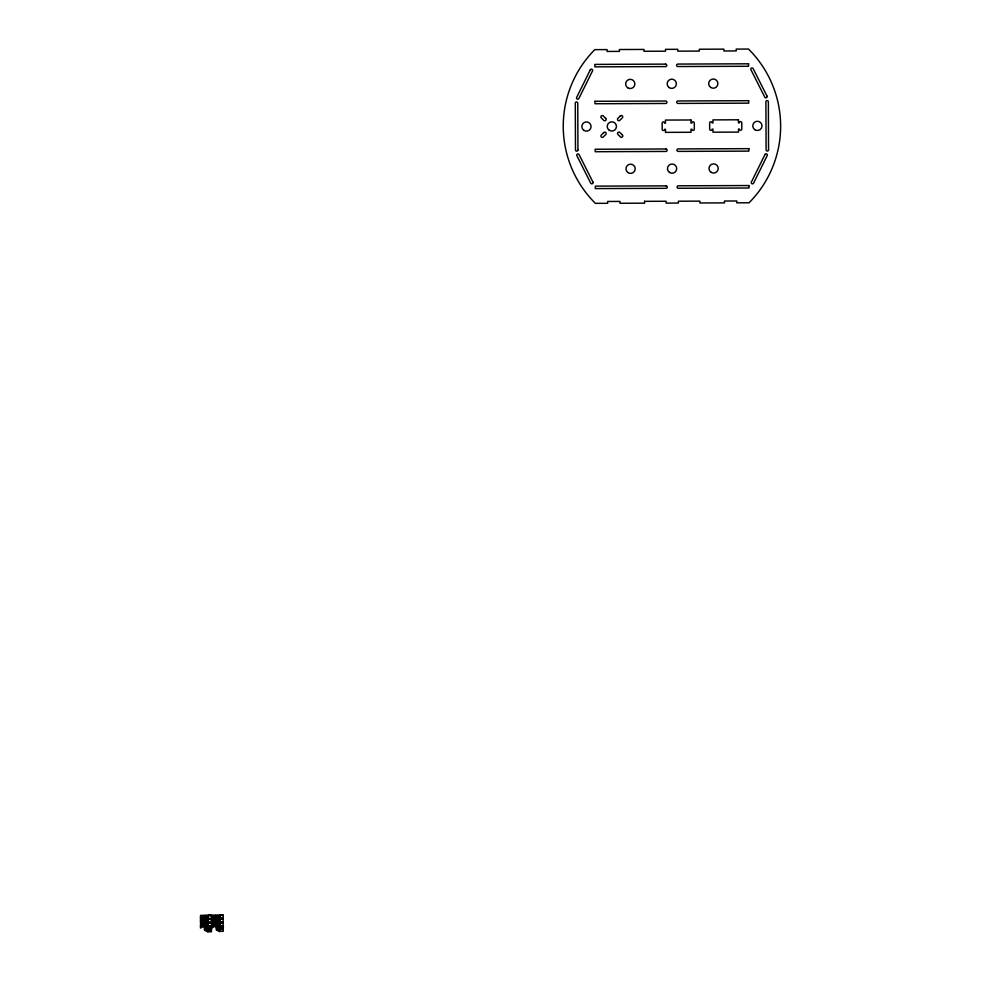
<?xml version="1.0" encoding="UTF-8"?>
<svg xmlns="http://www.w3.org/2000/svg" width="981" height="981" viewBox="0 0 981 981"><rect width="100%" height="100%" fill="white"/><g stroke="black" fill="none" stroke-linecap="round" stroke-linejoin="round"><path stroke-width="1.47" d="M644.554 201.338L666.074 201.252L666.074 203.104L678.374 203.055L678.374 201.215L699.894 201.13L699.894 202.981L724.493 202.883L724.481 201.044L736.78 200.982L736.78 202.822L749.079 202.773A108.683 108.683 0 0 0 748.491 49.05L736.191 49.099L736.204 50.938L723.904 50.975L723.892 49.136L699.306 49.234L699.306 51.073L677.797 51.159L677.785 49.308L665.486 49.357L665.498 51.196L643.977 51.282L643.965 49.442L619.379 49.528L619.379 51.38L607.092 51.441L607.08 49.59L594.78 49.639A108.683 108.683 0 0 0 595.381 203.349L607.668 203.3L607.668 201.461L619.967 201.424L619.967 203.263L644.566 203.177L644.554 201.326M212.852 915.776L213.085 915.69M213.76 915.69L213.907 916.34M216.789 915.714L216.789 918.449L219.388 917.64L219.229 915.028L216.127 915.028L216.691 918.449M217.757 915.714L217.757 918.29M218.42 915.714L218.42 918.449M202.233 915.911L202.074 916.573M214.716 916.34L214.569 915.69M201.264 916.573L201.412 915.911M203.042 916.573L202.895 915.911M213.76 916.99L213.907 917.64M214.716 916.99L214.716 917.64M201.264 917.223L201.412 917.873M202.074 917.223L202.233 917.873M203.042 917.223L202.895 917.873M205.017 918.449L204.453 915.187L207.555 915.187L207.555 918.449L205.017 918.608L205.115 915.862L205.262 918.608M213.76 919.369L213.907 920.019M214.716 919.369L214.569 920.019M216.789 919.442L216.691 922.017M217.757 919.442L217.757 922.017M218.567 919.442L218.567 922.177M201.412 919.589L201.264 920.239M202.074 919.589L202.221 920.239M203.042 919.589L202.895 920.239M213.76 920.668L213.907 921.318M214.569 920.668L214.716 921.318M201.412 920.889L201.264 921.551M202.221 920.889L202.074 921.551M202.895 920.889L203.042 921.551M205.017 922.177L204.453 918.915L207.555 918.915L207.555 922.177L205.017 922.336L205.115 919.589L205.262 922.336M216.789 923.219L216.789 925.954L219.388 925.144L219.229 922.532L216.127 922.532L216.691 925.954M217.757 923.219L217.757 925.794M218.567 923.219L218.567 925.954M205.017 925.954L204.453 922.692L207.555 922.692L207.555 925.954L205.017 926.113L205.115 923.366L205.262 926.113M209.161 927.131L209.014 927.781M209.836 927.131L209.983 927.781M210.792 927.131L210.645 927.781M209.014 928.443L209.161 929.093M209.983 928.443L209.836 929.093M210.792 928.443L210.645 929.093M222.515 914.832L222.515 915.494L222.368 914.832M222.515 918.559L222.515 919.222L222.368 918.559M222.515 922.336L222.515 922.998L222.368 922.336M221.706 914.832L221.706 915.494L221.547 914.832M221.706 918.559L221.706 919.222L221.547 918.559M221.706 922.336L221.706 922.998L221.547 922.336M220.884 914.832L220.884 915.494L220.737 914.832M220.884 918.559L220.884 919.222L220.737 918.559M220.884 922.336L220.884 922.998L220.737 922.336M213.085 917.64L213.085 916.99L212.938 917.64M210.768 915.126L210.768 915.8L210.621 915.126M210.768 918.854L210.768 919.528L210.621 918.854M210.768 922.63L210.768 923.305L210.621 922.63M209.946 915.126L209.946 915.8L209.799 915.126M209.946 918.854L209.946 919.528L209.799 918.854M209.946 922.63L209.946 923.305L209.799 922.63M209.137 915.126L209.137 915.8L208.99 915.126M209.137 918.854L209.137 919.528L208.99 918.854M209.137 922.63L209.137 923.305L208.99 922.63M206.991 929.816L206.329 929.963M206.893 918.608L206.893 915.862L206.733 918.608M206.893 922.336L206.893 919.589L206.733 922.336M206.893 926.113L206.893 923.366L206.733 926.113M206.071 918.449L206.071 915.862L205.924 918.449M206.071 922.177L206.071 919.589L205.924 922.177M206.071 925.954L206.071 923.366L205.924 925.954M205.679 929.816L205.029 929.963M200.48 925.966L200.48 928.112L203.741 926.223L203.741 922.716L200.639 922.716L200.48 925.966M200.443 917.21L200.602 918.449L203.705 918.449L203.705 915.347L200.602 915.347L200.443 917.21M204.293 927.204L204.453 930.062L207.714 931.95L207.555 926.555L204.293 927.204M208.193 930.38L208.352 931.791L211.455 931.791L211.614 926.481L208.193 926.481L208.193 930.38M208.168 924.58L208.328 925.892L211.43 925.892L211.43 922.63L208.328 922.63L208.168 924.58M208.168 920.803L208.328 922.115L211.43 922.115L211.43 918.854L208.328 918.854L208.168 920.803M208.168 917.076L208.328 918.388L211.43 918.388L211.43 915.126L208.328 915.126L208.168 917.076M212.166 925.745L212.166 927.879L215.428 926.003L215.428 922.483L212.325 922.483L212.166 925.745M212.117 916.99L212.276 918.216L215.379 918.216L215.379 915.114L212.276 915.114L212.117 916.99M216.041 926.91L216.2 929.767L219.462 931.656L219.303 926.26L216.041 926.91M215.967 919.393L216.127 922.017L219.229 922.017L219.229 918.756L215.967 919.393M219.94 929.951L220.1 931.349L223.202 931.349L223.361 926.039L219.94 926.039L219.94 929.951M219.916 924.286L220.075 925.598L223.178 925.598L223.178 922.336L220.075 922.336L219.916 924.286M219.916 920.509L220.075 921.821L223.178 921.821L223.178 918.559L220.075 918.559L219.916 920.509M219.916 916.781L220.075 918.093L223.178 918.093L223.178 914.832L220.075 914.832L219.916 916.781M594.976 101.288L594.976 103.741L665.694 103.471A1.226 1.226 0 0 0 666.921 102.245A1.226 1.226 0 0 0 665.682 101.018L594.976 101.288M590.292 69.859L576.656 97.413A1.226 1.226 0 0 0 577.22 99.056A1.226 1.226 0 0 0 578.864 98.505L592.499 70.951A1.226 1.226 0 0 0 591.935 69.295A1.226 1.226 0 0 0 590.292 69.859M764.996 154.52L751.372 182.074A1.226 1.226 0 0 0 751.924 183.717A1.226 1.226 0 0 0 753.58 183.153L767.203 155.599A1.226 1.226 0 0 0 766.652 153.956A1.226 1.226 0 0 0 764.996 154.52M603.806 132.558L601.353 135.022A1.386 1.386 0 0 0 601.365 136.984A1.386 1.386 0 0 0 603.327 136.972L605.768 134.507A1.386 1.386 0 0 0 605.768 132.545A1.386 1.386 0 0 0 603.806 132.558M620.348 115.893L617.895 118.358A1.386 1.386 0 0 0 617.907 120.32A1.386 1.386 0 0 0 619.857 120.307L622.31 117.843A1.386 1.386 0 0 0 622.297 115.881A1.386 1.386 0 0 0 620.348 115.893M665.535 64.121L594.842 64.403L594.829 66.855L665.547 66.585A1.226 1.226 0 0 0 666.773 65.347A1.226 1.226 0 0 0 665.535 64.121M748.552 63.802L677.834 64.084A1.226 1.226 0 0 0 676.608 65.31A1.226 1.226 0 0 0 677.846 66.536L748.552 66.267L748.552 63.802M748.687 100.7L677.981 100.969A1.226 1.226 0 0 0 676.755 102.208A1.226 1.226 0 0 0 677.981 103.422L748.699 103.152L748.687 100.7M690.967 119.976L665.449 120.074L665.461 123.152L664.615 123.152A1.226 1.226 0 0 0 663.389 121.926A1.226 1.226 0 0 0 662.163 123.165L662.187 129.308A1.226 1.226 0 0 0 663.414 130.534A1.226 1.226 0 0 0 664.64 129.296L665.486 129.296L665.498 132.374L691.016 132.276L691.004 129.198L691.85 129.198A1.226 1.226 0 0 0 693.089 130.424A1.226 1.226 0 0 0 694.315 129.185L694.29 123.042A1.226 1.226 0 0 0 693.052 121.816A1.226 1.226 0 0 0 691.826 123.054L690.98 123.054L690.967 119.976M738.46 119.792L712.942 119.89L712.954 122.968L712.108 122.968A1.226 1.226 0 0 0 710.869 121.742A1.226 1.226 0 0 0 709.643 122.981L709.668 129.124A1.226 1.226 0 0 0 710.906 130.35A1.226 1.226 0 0 0 712.132 129.124L712.979 129.112L712.991 132.19L738.509 132.092L738.497 129.014L739.343 129.014A1.226 1.226 0 0 0 740.569 130.24A1.226 1.226 0 0 0 741.795 129.002L741.771 122.858A1.226 1.226 0 0 0 740.545 121.632A1.226 1.226 0 0 0 739.318 122.87L738.472 122.87L738.46 119.792M665.878 148.977L595.185 149.247L595.173 151.712L665.891 151.442A1.226 1.226 0 0 0 667.117 150.203A1.226 1.226 0 0 0 665.878 148.977M748.883 148.658L678.178 148.928A1.226 1.226 0 0 0 676.951 150.167A1.226 1.226 0 0 0 678.19 151.393L748.895 151.123L748.883 148.658M666.025 185.863L595.32 186.132L595.32 188.597L666.025 188.315A1.226 1.226 0 0 0 667.252 187.089A1.226 1.226 0 0 0 666.025 185.863M749.03 185.544L678.312 185.814A1.226 1.226 0 0 0 677.098 187.052A1.226 1.226 0 0 0 678.325 188.278L749.043 187.996L749.03 185.544M214.814 915.776L214.152 915.923L214.814 915.776M201.828 916.009L201.179 916.156L201.828 916.009M203.128 916.009L202.478 916.156L203.128 916.009M213.502 916.585L212.852 916.745L213.502 916.585M214.814 916.585L214.152 916.745L214.814 916.585M201.828 916.818L201.179 916.965L201.828 916.818M203.128 916.818L202.478 916.965L203.128 916.818M213.502 917.407L212.852 917.554L213.502 917.407M214.814 917.407L214.152 917.554L214.814 917.407M201.828 917.627L201.179 917.787L201.828 917.627M203.128 917.627L202.478 917.787L203.128 917.627M215.538 918.707L212.117 918.707L212.117 922.128L215.538 922.128L215.538 918.707M203.864 918.939L200.443 918.939L200.443 922.361L203.864 922.361L203.864 918.939M213.085 919.369L212.938 920.019L213.085 919.369M213.085 920.668L212.938 921.318L213.085 920.668M213.135 923.133L212.987 923.783L213.135 923.133M213.944 923.133L213.797 923.783L213.944 923.133M214.765 923.133L214.618 923.783L214.765 923.133M201.461 923.366L201.301 924.016L201.461 923.366M202.27 923.366L202.123 924.016L202.27 923.366M203.079 923.366L202.932 924.016L203.079 923.366M213.135 924.433L212.987 925.095L213.135 924.433M213.944 924.433L213.797 925.095L213.944 924.433M214.765 924.433L214.618 925.095L214.765 924.433M201.461 924.666L201.301 925.316L201.461 924.666M202.27 924.666L202.123 925.316L202.27 924.666M203.079 924.666L202.932 925.316L203.079 924.666M213.551 925.745L212.889 925.905L213.551 925.745M214.851 925.745L214.201 925.905L214.851 925.745M201.865 925.978L201.215 926.125L201.865 925.978M203.177 925.978L202.515 926.125L203.177 925.978M220.909 926.689L220.762 927.352L220.909 926.689M221.731 926.689L221.583 927.352L221.731 926.689M222.54 926.689L222.393 927.352L222.54 926.689M217.022 926.91L216.862 927.56L217.022 926.91M217.831 926.91L217.684 927.56L217.831 926.91M218.64 926.91L218.493 927.56L218.64 926.91M205.262 927.204L205.115 927.854L205.262 927.204M206.084 927.204L205.936 927.854L206.084 927.204M206.893 927.204L206.746 927.854L206.893 927.204M220.909 928.001L220.762 928.651L220.909 928.001M221.731 928.001L221.583 928.651L221.731 928.001M222.54 928.001L222.393 928.651L222.54 928.001M217.022 928.21L216.862 928.86L217.022 928.21M217.831 928.21L217.684 928.86L217.831 928.21M218.64 928.21L218.493 928.86L218.64 928.21M205.262 928.504L205.115 929.154L205.262 928.504M206.084 928.504L205.936 929.154L206.084 928.504M206.893 928.504L206.746 929.154L206.893 928.504M221.326 929.314L220.676 929.461L221.326 929.314M222.626 929.314L221.976 929.461L222.626 929.314M217.426 929.522L216.776 929.669L217.426 929.522M218.738 929.522L218.076 929.669L218.738 929.522M209.578 929.755L208.928 929.902L209.578 929.755M210.878 929.755L210.228 929.902L210.878 929.755M605.706 118.407L603.241 115.954A1.386 1.386 0 0 0 601.279 115.966A1.386 1.386 0 0 0 601.292 117.916L603.756 120.369A1.386 1.386 0 0 0 605.718 120.356A1.386 1.386 0 0 0 605.706 118.407M622.371 134.937L619.906 132.496A1.386 1.386 0 0 0 617.944 132.496A1.386 1.386 0 0 0 617.956 134.458L620.421 136.911A1.386 1.386 0 0 0 622.383 136.899A1.386 1.386 0 0 0 622.371 134.937M766.983 96.064L753.138 68.609A1.226 1.226 0 0 0 751.483 68.069A1.226 1.226 0 0 0 750.943 69.725L764.775 97.168A1.226 1.226 0 0 0 766.431 97.708A1.226 1.226 0 0 0 766.983 96.064M592.929 182.061L579.084 154.618A1.226 1.226 0 0 0 577.429 154.066A1.226 1.226 0 0 0 576.889 155.721L590.734 183.165A1.226 1.226 0 0 0 592.377 183.717A1.226 1.226 0 0 0 592.929 182.061M768.552 149.811L768.368 101.852A1.226 1.226 0 0 0 767.13 100.626A1.226 1.226 0 0 0 765.903 101.865L766.1 149.811A1.226 1.226 0 0 0 767.326 151.037A1.226 1.226 0 0 0 768.552 149.811M577.944 149.921L577.76 103.201A1.226 1.226 0 0 0 576.521 101.975A1.226 1.226 0 0 0 575.295 103.201L575.479 149.934A1.226 1.226 0 0 0 576.718 151.16A1.226 1.226 0 0 0 577.944 149.921M609.262 130.265A4.611 4.611 0 0 0 616.436 126.745A4.611 4.611 0 0 0 609.802 122.294A4.611 4.611 0 0 0 609.262 130.265M754.818 129.7A4.611 4.611 0 0 0 761.992 126.181A4.611 4.611 0 0 0 755.358 121.73A4.611 4.611 0 0 0 754.818 129.7M583.891 130.363A4.611 4.611 0 0 0 591.065 126.843A4.611 4.611 0 0 0 584.431 122.392A4.611 4.611 0 0 0 583.891 130.363M711.029 172.288A4.611 4.611 0 0 0 718.202 168.769A4.611 4.611 0 0 0 711.568 164.317A4.611 4.611 0 0 0 711.029 172.288M669.52 172.448A4.611 4.611 0 0 0 676.694 168.928A4.611 4.611 0 0 0 670.06 164.477A4.611 4.611 0 0 0 669.52 172.448M628.024 172.607A4.611 4.611 0 0 0 635.197 169.088A4.611 4.611 0 0 0 628.563 164.636A4.611 4.611 0 0 0 628.024 172.607M710.698 87.444A4.611 4.611 0 0 0 717.871 83.925A4.611 4.611 0 0 0 711.237 79.473A4.611 4.611 0 0 0 710.698 87.444M669.201 87.603A4.611 4.611 0 0 0 676.375 84.084A4.611 4.611 0 0 0 669.741 79.633A4.611 4.611 0 0 0 669.201 87.603M627.693 87.763A4.611 4.611 0 0 0 634.866 84.243A4.611 4.611 0 0 0 628.232 79.792A4.611 4.611 0 0 0 627.693 87.763"/></g></svg>
